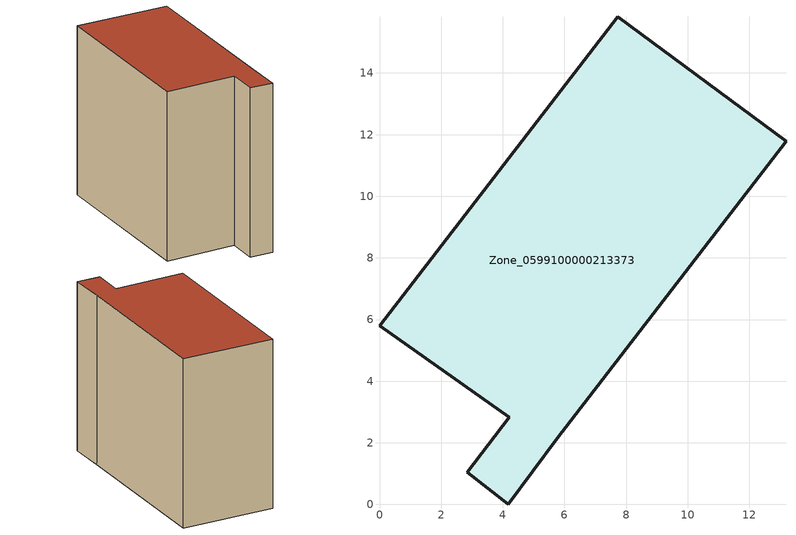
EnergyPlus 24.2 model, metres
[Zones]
Zone_0599100000213373
 floor ground (C_G): 7.73,15.83 13.19,11.78 5.77,2.14 4.18,0 2.85,1.04 4.21,2.83 0,5.79 z0
 wall outside (C_F): 13.19,11.78 7.73,15.83 0,5.79 4.21,2.83 2.85,1.04 4.18,0 5.77,2.14 13.19,11.78 z0:12.24
 roof outside (C_R): 4.18,0 5.77,2.14 13.19,11.78 7.73,15.83 0,5.79 4.21,2.83 2.85,1.04 z12.24
[BUILDING]
Pand.0599100000213373: North Axis=0; Terrain=City; Loads Convergence Tolerance Value=0.04; Temperature Convergence Tolerance Value=0.4; Solar Distribution=FullExterior; Maximum Number of Warmup Days=25; Minimum Number of Warmup Days=1
[Site:Location]
Rotterdam.The.Hague.AP_ZH_NLD Design_Conditions: Latitude=51.96; Longitude=4.45; Time Zone=1; Elevation=-4.5
[SITE:GROUNDTEMPERATURE:BUILDINGSURFACE]
18, 18, 18, 18, 18, 18, 18, 18, 18, 18, 18, 18
[MATERIAL] Thermal Absorptance=0.9; Solar Absorptance=0.7; Visible Absorptance=0.7
Name | Roughness | Thickness | Conductivity | Density | Specific Heat
G.TI.1946 | MediumSmooth | 0.15 | 1 | 540 | 1210
F.TI.1946 | Rough | 0.3 | 0.857143 | 1920 | 840
R.TI.1946 | MediumRough | 0.2 | 0.1 | 1500 | 1000
[CONSTRUCTION]
C_G: G.TI.1946
C_F: F.TI.1946
C_R: R.TI.1946
[ZONE]
Zone_0599100000213373: Type=1; Multiplier=1; Ceiling Height=Autocalculate; Volume=Autocalculate; Floor Area=autocalculate; Part of Total Floor Area=Yes
[ZONEINFILTRATION:DESIGNFLOWRATE]
Infil_Zone_0599100000213373: Zone or ZoneList or Space or SpaceList=Zone_0599100000213373; Schedule=AlwaysOn; Design Flow Rate Calculation Method=Flow/Area; Flow Rate per Floor Area=0.003; Constant Term Coefficient=1; Temperature Term Coefficient=0; Velocity Term Coefficient=0; Velocity Squared Term Coefficient=0
[HVACTEMPLATE:ZONE:IDEALLOADSAIRSYSTEM]
Zone_0599100000213373: Maximum Heating Supply Air Temperature=50; Minimum Cooling Supply Air Temperature=13; Maximum Heating Supply Air Humidity Ratio=0.0156; Minimum Cooling Supply Air Humidity Ratio=0.0077; Heating Limit=NoLimit; Cooling Limit=NoLimit; Dehumidification Control Type=ConstantSensibleHeatRatio; Cooling Sensible Heat Ratio=0.7; Dehumidification Setpoint=60; Humidification Control Type=None; Humidification Setpoint=30; Outdoor Air Method=None; Outdoor Air Flow Rate per Person=0.00944; Outdoor Air Flow Rate per Zone Floor Area=0; Outdoor Air Flow Rate per Zone=0; Demand Controlled Ventilation Type=None; Outdoor Air Economizer Type=NoEconomizer; Heat Recovery Type=None; Sensible Heat Recovery Effectiveness=0.7; Latent Heat Recovery Effectiveness=0.65
[ZONECONTROL:THERMOSTAT]
ThermostatControl_Zone_0599100000213373: Zone or ZoneList=Zone_0599100000213373; Control Type Schedule=DualSetpointControlType; Control 1=Thermostat_Zone_0599100000213373; Temperature Difference Between Cutout And Setpoint=0
[THERMOSTATSETPOINT:DUALSETPOINT]
Thermostat_Zone_0599100000213373: Heating Setpoint Temperature Schedule=HeatingSetpoint_Zone_0599100000213373; Cooling Setpoint Temperature Schedule=CoolingSetpoint_Zone_0599100000213373
[SCHEDULE:COMPACT]
HeatingSetpoint_Zone_0599100000213373: Through: 12/31, For: AllDays, Until: 24:00, 21
CoolingSetpoint_Zone_0599100000213373: Through: 12/31, For: AllDays, Until: 24:00, 24
DualSetpointControlType: Through: 12/31, For: AllDays, Until: 24:00, 4
AlwaysOn: Through: 12/31, For: AllDays, Until: 24:00, 1
